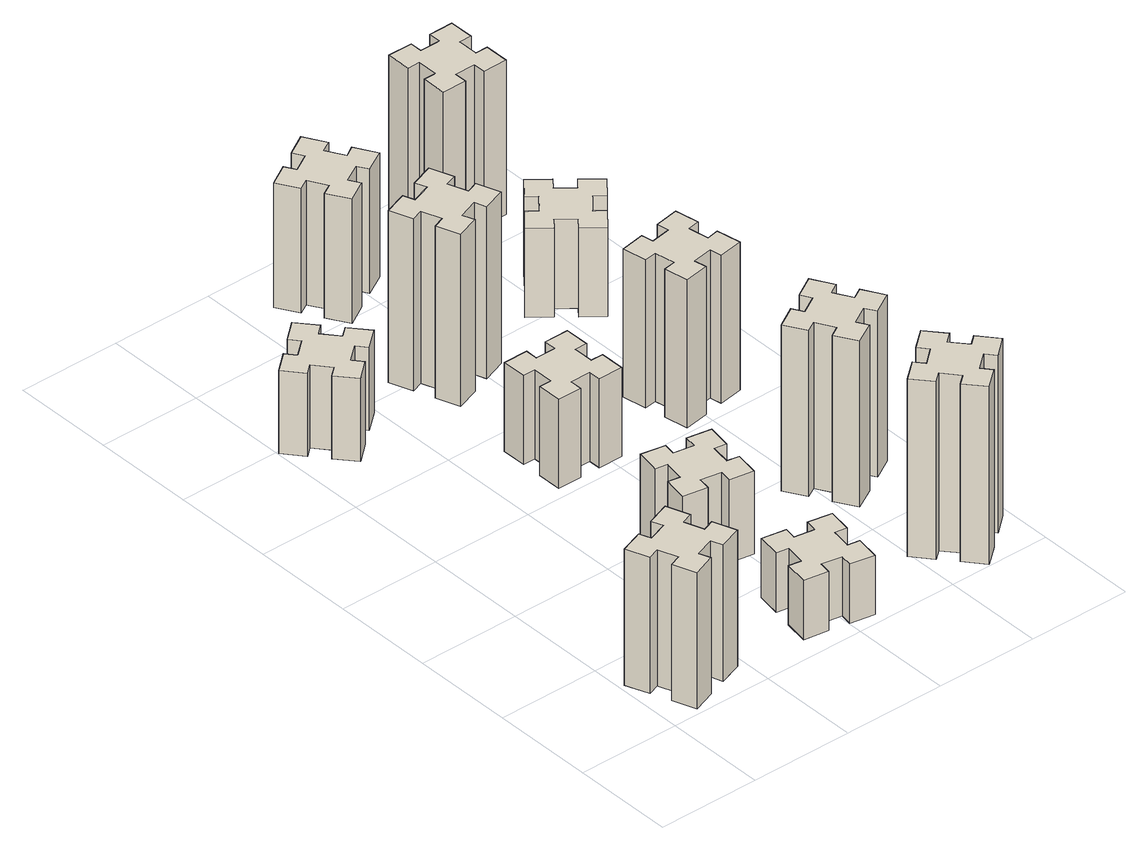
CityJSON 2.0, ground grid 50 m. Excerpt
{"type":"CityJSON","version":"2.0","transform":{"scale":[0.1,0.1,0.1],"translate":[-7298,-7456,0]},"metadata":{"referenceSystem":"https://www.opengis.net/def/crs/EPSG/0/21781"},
"CityObjects":{
"building1":{"type":"Building","attributes":{"class":"1000","function":"1000","usage":"1000","yearOfConstruction":2016,"roofType":"1000","measuredHeight":69,"storeysAboveGround":30,"storeysBelowGround":0},"geometry":[{"type":"Solid","lod":"1","boundaries":[[[[0,1,2,3,4,5,6,7,8,9,10,11,12,13,14,15,16,17,18,19]],[[17,16,20,21]],[[16,15,22,20]],[[15,14,23,22]],[[14,13,24,23]],[[13,12,25,24]],[[12,11,26,25]],[[11,10,27,26]],[[10,9,28,27]],[[9,8,29,28]],[[8,7,30,29]],[[7,6,31,30]],[[6,5,32,31]],[[5,4,33,32]],[[4,3,34,33]],[[3,2,35,34]],[[2,1,36,35]],[[1,0,37,36]],[[0,19,38,37]],[[19,18,39,38]],[[18,17,21,39]],[[24,25,26,27,28,29,30,31,32,33,34,35,36,37,38,39,21,20,22,23]]]]}]},
"building2":{"type":"Building","attributes":{"class":"1000","function":"1000","usage":"1000","yearOfConstruction":2016,"roofType":"1000","measuredHeight":42,"storeysAboveGround":30,"storeysBelowGround":0},"geometry":[{"type":"Solid","lod":"1","boundaries":[[[[40,41,42,43,44,45,46,47,48,49,50,51,52,53,54,55,56,57,58,59]],[[57,56,60,61]],[[56,55,62,60]],[[55,54,63,62]],[[54,53,64,63]],[[53,52,65,64]],[[52,51,66,65]],[[51,50,67,66]],[[50,49,68,67]],[[49,48,69,68]],[[48,47,70,69]],[[47,46,71,70]],[[46,45,72,71]],[[45,44,73,72]],[[44,43,74,73]],[[43,42,75,74]],[[42,41,76,75]],[[41,40,77,76]],[[40,59,78,77]],[[59,58,79,78]],[[58,57,61,79]],[[64,65,66,67,68,69,70,71,72,73,74,75,76,77,78,79,61,60,62,63]]]]}]},
"building3":{"type":"Building","attributes":{"class":"1000","function":"1000","usage":"1000","yearOfConstruction":2016,"roofType":"1000","measuredHeight":30,"storeysAboveGround":30,"storeysBelowGround":0},"geometry":[{"type":"Solid","lod":"1","boundaries":[[[[80,81,82,83,84,85,86,87,88,89,90,91,92,93,94,95,96,97,98,99]],[[97,96,100,101]],[[96,95,102,100]],[[95,94,103,102]],[[94,93,104,103]],[[93,92,105,104]],[[92,91,106,105]],[[91,90,107,106]],[[90,89,108,107]],[[89,88,109,108]],[[88,87,110,109]],[[87,86,111,110]],[[86,85,112,111]],[[85,84,113,112]],[[84,83,114,113]],[[83,82,115,114]],[[82,81,116,115]],[[81,80,117,116]],[[80,99,118,117]],[[99,98,119,118]],[[98,97,101,119]],[[104,105,106,107,108,109,110,111,112,113,114,115,116,117,118,119,101,100,102,103]]]]}]},
"building4":{"type":"Building","attributes":{"class":"1000","function":"1000","usage":"1000","yearOfConstruction":2016,"roofType":"1000","measuredHeight":42,"storeysAboveGround":30,"storeysBelowGround":0},"geometry":[{"type":"Solid","lod":"1","boundaries":[[[[120,121,122,123,124,125,126,127,128,129,130,131,132,133,134,135,136,137,138,139]],[[137,136,140,141]],[[136,135,142,140]],[[135,134,143,142]],[[134,133,144,143]],[[133,132,145,144]],[[132,131,146,145]],[[131,130,147,146]],[[130,129,148,147]],[[129,128,149,148]],[[128,127,150,149]],[[127,126,151,150]],[[126,125,152,151]],[[125,124,153,152]],[[124,123,154,153]],[[123,122,155,154]],[[122,121,156,155]],[[121,120,157,156]],[[120,139,158,157]],[[139,138,159,158]],[[138,137,141,159]],[[144,145,146,147,148,149,150,151,152,153,154,155,156,157,158,159,141,140,142,143]]]]}]},
"building5":{"type":"Building","attributes":{"class":"1000","function":"1000","usage":"1000","yearOfConstruction":2016,"roofType":"1000","measuredHeight":45,"storeysAboveGround":30,"storeysBelowGround":0},"geometry":[{"type":"Solid","lod":"1","boundaries":[[[[160,161,162,163,164,165,166,167,168,169,170,171,172,173,174,175,176,177,178,179]],[[177,176,180,181]],[[176,175,182,180]],[[175,174,183,182]],[[174,173,184,183]],[[173,172,185,184]],[[172,171,186,185]],[[171,170,187,186]],[[170,169,188,187]],[[169,168,189,188]],[[168,167,190,189]],[[167,166,191,190]],[[166,165,192,191]],[[165,164,193,192]],[[164,163,194,193]],[[163,162,195,194]],[[162,161,196,195]],[[161,160,197,196]],[[160,179,198,197]],[[179,178,199,198]],[[178,177,181,199]],[[184,185,186,187,188,189,190,191,192,193,194,195,196,197,198,199,181,180,182,183]]]]}]},
"building6":{"type":"Building","attributes":{"class":"1000","function":"1000","usage":"1000","yearOfConstruction":2016,"roofType":"1000","measuredHeight":87,"storeysAboveGround":30,"storeysBelowGround":0},"geometry":[{"type":"Solid","lod":"1","boundaries":[[[[200,201,202,203,204,205,206,207,208,209,210,211,212,213,214,215,216,217,218,219]],[[217,216,220,221]],[[216,215,222,220]],[[215,214,223,222]],[[214,213,224,223]],[[213,212,225,224]],[[212,211,226,225]],[[211,210,227,226]],[[210,209,228,227]],[[209,208,229,228]],[[208,207,230,229]],[[207,206,231,230]],[[206,205,232,231]],[[205,204,233,232]],[[204,203,234,233]],[[203,202,235,234]],[[202,201,236,235]],[[201,200,237,236]],[[200,219,238,237]],[[219,218,239,238]],[[218,217,221,239]],[[224,225,226,227,228,229,230,231,232,233,234,235,236,237,238,239,221,220,222,223]]]]}]},
"building7":{"type":"Building","attributes":{"class":"1000","function":"1000","usage":"1000","yearOfConstruction":2016,"roofType":"1000","measuredHeight":90,"storeysAboveGround":30,"storeysBelowGround":0},"geometry":[{"type":"Solid","lod":"1","boundaries":[[[[240,241,242,243,244,245,246,247,248,249,250,251,252,253,254,255,256,257,258,259]],[[257,256,260,261]],[[256,255,262,260]],[[255,254,263,262]],[[254,253,264,263]],[[253,252,265,264]],[[252,251,266,265]],[[251,250,267,266]],[[250,249,268,267]],[[249,248,269,268]],[[248,247,270,269]],[[247,246,271,270]],[[246,245,272,271]],[[245,244,273,272]],[[244,243,274,273]],[[243,242,275,274]],[[242,241,276,275]],[[241,240,277,276]],[[240,259,278,277]],[[259,258,279,278]],[[258,257,261,279]],[[264,265,266,267,268,269,270,271,272,273,274,275,276,277,278,279,261,260,262,263]]]]}]},
"building8":{"type":"Building","attributes":{"class":"1000","function":"1000","usage":"1000","yearOfConstruction":2016,"roofType":"1000","measuredHeight":63,"storeysAboveGround":30,"storeysBelowGround":0},"geometry":[{"type":"Solid","lod":"1","boundaries":[[[[280,281,282,283,284,285,286,287,288,289,290,291,292,293,294,295,296,297,298,299]],[[297,296,300,301]],[[296,295,302,300]],[[295,294,303,302]],[[294,293,304,303]],[[293,292,305,304]],[[292,291,306,305]],[[291,290,307,306]],[[290,289,308,307]],[[289,288,309,308]],[[288,287,310,309]],[[287,286,311,310]],[[286,285,312,311]],[[285,284,313,312]],[[284,283,314,313]],[[283,282,315,314]],[[282,281,316,315]],[[281,280,317,316]],[[280,299,318,317]],[[299,298,319,318]],[[298,297,301,319]],[[304,305,306,307,308,309,310,311,312,313,314,315,316,317,318,319,301,300,302,303]]]]}]},
"building9":{"type":"Building","attributes":{"class":"1000","function":"1000","usage":"1000","yearOfConstruction":2016,"roofType":"1000","measuredHeight":84,"storeysAboveGround":30,"storeysBelowGround":0},"geometry":[{"type":"Solid","lod":"1","boundaries":[[[[320,321,322,323,324,325,326,327,328,329,330,331,332,333,334,335,336,337,338,339]],[[337,336,340,341]],[[336,335,342,340]],[[335,334,343,342]],[[334,333,344,343]],[[333,332,345,344]],[[332,331,346,345]],[[331,330,347,346]],[[330,329,348,347]],[[329,328,349,348]],[[328,327,350,349]],[[327,326,351,350]],[[326,325,352,351]],[[325,324,353,352]],[[324,323,354,353]],[[323,322,355,354]],[[322,321,356,355]],[[321,320,357,356]],[[320,339,358,357]],[[339,338,359,358]],[[338,337,341,359]],[[344,345,346,347,348,349,350,351,352,353,354,355,356,357,358,359,341,340,342,343]]]]}]},
"building10":{"type":"Building","attributes":{"class":"1000","function":"1000","usage":"1000","yearOfConstruction":2016,"roofType":"1000","measuredHeight":75,"storeysAboveGround":30,"storeysBelowGround":0},"geometry":[{"type":"Solid","lod":"1","boundaries":[[[[360,361,362,363,364,365,366,367,368,369,370,371,372,373,374,375,376,377,378,379]],[[377,376,380,381]],[[376,375,382,380]],[[375,374,383,382]],[[374,373,384,383]],[[373,372,385,384]],[[372,371,386,385]],[[371,370,387,386]],[[370,369,388,387]],[[369,368,389,388]],[[368,367,390,389]],[[367,366,391,390]],[[366,365,392,391]],[[365,364,393,392]],[[364,363,394,393]],[[363,362,395,394]],[[362,361,396,395]],[[361,360,397,396]],[[360,379,398,397]],[[379,378,399,398]],[[378,377,381,399]],[[384,385,386,387,388,389,390,391,392,393,394,395,396,397,398,399,381,380,382,383]]]]}]},
"building11":{"type":"Building","attributes":{"class":"1000","function":"1000","usage":"1000","yearOfConstruction":2016,"roofType":"1000","measuredHeight":45,"storeysAboveGround":30,"storeysBelowGround":0},"geometry":[{"type":"Solid","lod":"1","boundaries":[[[[400,401,402,403,404,405,406,407,408,409,410,411,412,413,414,415,416,417,418,419]],[[417,416,420,421]],[[416,415,422,420]],[[415,414,423,422]],[[414,413,424,423]],[[413,412,425,424]],[[412,411,426,425]],[[411,410,427,426]],[[410,409,428,427]],[[409,408,429,428]],[[408,407,430,429]],[[407,406,431,430]],[[406,405,432,431]],[[405,404,433,432]],[[404,403,434,433]],[[403,402,435,434]],[[402,401,436,435]],[[401,400,437,436]],[[400,419,438,437]],[[419,418,439,438]],[[418,417,421,439]],[[424,425,426,427,428,429,430,431,432,433,434,435,436,437,438,439,421,420,422,423]]]]}]},
"building12":{"type":"Building","attributes":{"class":"1000","function":"1000","usage":"1000","yearOfConstruction":2016,"roofType":"1000","measuredHeight":78,"storeysAboveGround":30,"storeysBelowGround":0},"geometry":[{"type":"Solid","lod":"1","boundaries":[[[[440,441,442,443,444,445,446,447,448,449,450,451,452,453,454,455,456,457,458,459]],[[457,456,460,461]],[[456,455,462,460]],[[455,454,463,462]],[[454,453,464,463]],[[453,452,465,464]],[[452,451,466,465]],[[451,450,467,466]],[[450,449,468,467]],[[449,448,469,468]],[[448,447,470,469]],[[447,446,471,470]],[[446,445,472,471]],[[445,444,473,472]],[[444,443,474,473]],[[443,442,475,474]],[[442,441,476,475]],[[441,440,477,476]],[[440,459,478,477]],[[459,458,479,478]],[[458,457,461,479]],[[464,465,466,467,468,469,470,471,472,473,474,475,476,477,478,479,461,460,462,463]]]]}]}
},
"vertices":[
[255,366,0],[161,332,0],[140,388,0],[27,347,0],[69,234,0],[125,255,0],[159,161,0],[103,140,0],[144,27,0],[257,69,0],[236,125,0],[330,159,0],[350,103,0],[463,144,0],[422,257,0],[366,236,0],[332,330,0],[388,350,0],[347,463,0],[234,422,0],[332,330,690],[388,350,690],[366,236,690],[422,257,690],[463,144,690],[350,103,690],[330,159,690],[236,125,690],[257,69,690],[144,27,690],[103,140,690],[159,161,690],[125,255,690],[69,234,690],[27,347,690],[140,388,690],[161,332,690],[255,366,690],[234,422,690],[347,463,690],
[278,2349,0],[354,2413,0],[393,2367,0],[485,2444,0],[408,2536,0],[362,2498,0],[297,2574,0],[343,2613,0],[266,2705,0],[174,2628,0],[213,2582,0],[136,2517,0],[98,2563,0],[6,2486,0],[83,2394,0],[129,2433,0],[193,2356,0],[147,2318,0],[224,2226,0],[316,2303,0],[193,2356,420],[147,2318,420],[129,2433,420],[83,2394,420],[6,2486,420],[98,2563,420],[136,2517,420],[213,2582,420],[174,2628,420],[266,2705,420],[343,2613,420],[297,2574,420],[362,2498,420],[408,2536,420],[485,2444,420],[393,2367,420],[354,2413,420],[278,2349,420],[316,2303,420],[224,2226,420],
[886,314,0],[868,215,0],[809,226,0],[788,107,0],[907,87,0],[917,146,0],[1015,128,0],[1005,69,0],[1123,48,0],[1144,167,0],[1085,177,0],[1102,275,0],[1161,265,0],[1182,383,0],[1064,404,0],[1054,345,0],[955,362,0],[966,421,0],[847,442,0],[827,324,0],[955,362,300],[966,421,300],[1054,345,300],[1064,404,300],[1182,383,300],[1161,265,300],[1102,275,300],[1085,177,300],[1144,167,300],[1123,48,300],[1005,69,300],[1015,128,300],[917,146,300],[907,87,300],[788,107,300],[809,226,300],[868,215,300],[886,314,300],[827,324,300],[847,442,300],
[786,954,0],[768,855,0],[709,866,0],[688,747,0],[807,727,0],[817,786,0],[915,768,0],[905,709,0],[1023,688,0],[1044,807,0],[985,817,0],[1002,915,0],[1061,905,0],[1082,1023,0],[964,1044,0],[954,985,0],[855,1002,0],[866,1061,0],[747,1082,0],[727,964,0],[855,1002,420],[866,1061,420],[954,985,420],[964,1044,420],[1082,1023,420],[1061,905,420],[1002,915,420],[985,817,420],[1044,807,420],[1023,688,420],[905,709,420],[915,768,420],[817,786,420],[807,727,420],[688,747,420],[709,866,420],[768,855,420],[786,954,420],[727,964,420],[747,1082,420],
[935,1835,0],[835,1835,0],[835,1895,0],[715,1895,0],[715,1775,0],[775,1775,0],[775,1675,0],[715,1675,0],[715,1555,0],[835,1555,0],[835,1615,0],[935,1615,0],[935,1555,0],[1055,1555,0],[1055,1675,0],[995,1675,0],[995,1775,0],[1055,1775,0],[1055,1895,0],[935,1895,0],[995,1775,450],[1055,1775,450],[995,1675,450],[1055,1675,450],[1055,1555,450],[935,1555,450],[935,1615,450],[835,1615,450],[835,1555,450],[715,1555,450],[715,1675,450],[775,1675,450],[775,1775,450],[715,1775,450],[715,1895,450],[835,1895,450],[835,1835,450],[935,1835,450],[935,1895,450],[1055,1895,450],
[876,2345,0],[970,2379,0],[990,2323,0],[1103,2364,0],[1062,2477,0],[1006,2456,0],[972,2550,0],[1028,2570,0],[987,2683,0],[874,2642,0],[895,2586,0],[801,2552,0],[780,2608,0],[667,2567,0],[709,2454,0],[765,2475,0],[799,2381,0],[743,2360,0],[784,2247,0],[897,2289,0],[799,2381,870],[743,2360,870],[765,2475,870],[709,2454,870],[667,2567,870],[780,2608,870],[801,2552,870],[895,2586,870],[874,2642,870],[987,2683,870],[1028,2570,870],[972,2550,870],[1006,2456,870],[1062,2477,870],[1103,2364,870],[990,2323,870],[970,2379,870],[876,2345,870],[897,2289,870],[784,2247,870],
[1758,129,0],[1834,193,0],[1873,147,0],[1965,224,0],[1888,316,0],[1842,278,0],[1777,354,0],[1823,393,0],[1746,485,0],[1654,408,0],[1693,362,0],[1616,297,0],[1578,343,0],[1486,266,0],[1563,174,0],[1609,213,0],[1673,136,0],[1627,98,0],[1704,6,0],[1796,83,0],[1673,136,900],[1627,98,900],[1609,213,900],[1563,174,900],[1486,266,900],[1578,343,900],[1616,297,900],[1693,362,900],[1654,408,900],[1746,485,900],[1823,393,900],[1777,354,900],[1842,278,900],[1888,316,900],[1965,224,900],[1873,147,900],[1834,193,900],[1758,129,900],[1796,83,900],[1704,6,900],
[1006,3217,0],[956,3304,0],[1008,3334,0],[948,3438,0],[844,3378,0],[874,3326,0],[787,3276,0],[757,3328,0],[653,3268,0],[713,3164,0],[765,3194,0],[815,3107,0],[763,3077,0],[823,2973,0],[927,3033,0],[897,3085,0],[984,3135,0],[1014,3083,0],[1118,3143,0],[1058,3247,0],[984,3135,630],[1014,3083,630],[897,3085,630],[927,3033,630],[823,2973,630],[763,3077,630],[815,3107,630],[765,3194,630],[713,3164,630],[653,3268,630],[757,3328,630],[787,3276,630],[874,3326,630],[844,3378,630],[948,3438,630],[1008,3334,630],[956,3304,630],[1006,3217,630],[1058,3247,630],[1118,3143,630],
[1505,874,0],[1555,787,0],[1503,757,0],[1563,653,0],[1667,713,0],[1637,765,0],[1724,815,0],[1754,763,0],[1858,823,0],[1798,927,0],[1746,897,0],[1696,984,0],[1748,1014,0],[1688,1118,0],[1584,1058,0],[1614,1006,0],[1527,956,0],[1497,1008,0],[1393,948,0],[1453,844,0],[1527,956,840],[1497,1008,840],[1614,1006,840],[1584,1058,840],[1688,1118,840],[1748,1014,840],[1696,984,840],[1746,897,840],[1798,927,840],[1858,823,840],[1754,763,840],[1724,815,840],[1637,765,840],[1667,713,840],[1563,653,840],[1503,757,840],[1555,787,840],[1505,874,840],[1453,844,840],[1393,948,840],
[1495,1608,0],[1594,1626,0],[1604,1567,0],[1722,1587,0],[1701,1706,0],[1642,1695,0],[1625,1794,0],[1684,1804,0],[1663,1922,0],[1545,1901,0],[1555,1842,0],[1457,1825,0],[1447,1884,0],[1328,1863,0],[1349,1745,0],[1408,1755,0],[1426,1657,0],[1367,1647,0],[1387,1528,0],[1506,1549,0],[1426,1657,750],[1367,1647,750],[1408,1755,750],[1349,1745,750],[1328,1863,750],[1447,1884,750],[1457,1825,750],[1555,1842,750],[1545,1901,750],[1663,1922,750],[1684,1804,750],[1625,1794,750],[1642,1695,750],[1701,1706,750],[1722,1587,750],[1604,1567,750],[1594,1626,750],[1495,1608,750],[1506,1549,750],[1387,1528,750],
[1734,2617,0],[1658,2682,0],[1696,2728,0],[1604,2805,0],[1527,2713,0],[1573,2674,0],[1509,2598,0],[1463,2636,0],[1386,2544,0],[1478,2467,0],[1516,2513,0],[1593,2449,0],[1554,2403,0],[1646,2326,0],[1723,2418,0],[1677,2456,0],[1742,2533,0],[1788,2494,0],[1865,2586,0],[1773,2663,0],[1742,2533,450],[1788,2494,450],[1677,2456,450],[1723,2418,450],[1646,2326,450],[1554,2403,450],[1593,2449,450],[1516,2513,450],[1478,2467,450],[1386,2544,450],[1463,2636,450],[1509,2598,450],[1573,2674,450],[1527,2713,450],[1604,2805,450],[1696,2728,450],[1658,2682,450],[1734,2617,450],[1773,2663,450],[1865,2586,450],
[1575,3195,0],[1675,3195,0],[1675,3135,0],[1795,3135,0],[1795,3255,0],[1735,3255,0],[1735,3355,0],[1795,3355,0],[1795,3475,0],[1675,3475,0],[1675,3415,0],[1575,3415,0],[1575,3475,0],[1455,3475,0],[1455,3355,0],[1515,3355,0],[1515,3255,0],[1455,3255,0],[1455,3135,0],[1575,3135,0],[1515,3255,780],[1455,3255,780],[1515,3355,780],[1455,3355,780],[1455,3475,780],[1575,3475,780],[1575,3415,780],[1675,3415,780],[1675,3475,780],[1795,3475,780],[1795,3355,780],[1735,3355,780],[1735,3255,780],[1795,3255,780],[1795,3135,780],[1675,3135,780],[1675,3195,780],[1575,3195,780],[1575,3135,780],[1455,3135,780]
]}
